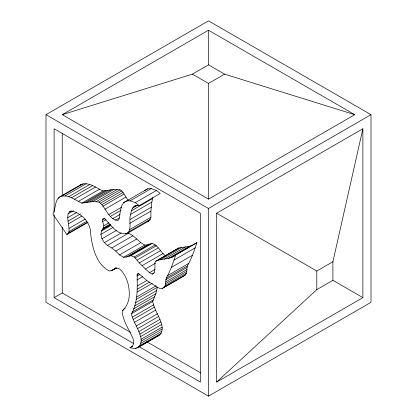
<?xml version="1.0" encoding="UTF-8"?>
<svg xmlns="http://www.w3.org/2000/svg" width="417" height="417" viewBox="0 0 417 417"><rect width="100%" height="100%" fill="white"/><g stroke="black" fill="none" stroke-linecap="round" stroke-linejoin="round"><path stroke-width="0.63" d="M165.711 255.991C160.535 252.509 158.434 245.206 152.096 243.465L130.969 255.663L126.445 257.018L123.625 257.253L119.559 254.907L115.754 251.081L111.751 247.964L107.357 245.431L104.417 242.631L101.941 238.774L100.883 234.417L101.529 230.924L103.38 228.026L103.869 225.743L102.603 221.703L102.603 219.827L103.213 218.44L104.313 218.273C110.614 224.414 117.24 236.048 127.597 233.259C132.278 228.297 128.394 220.322 130.683 214.322C131.11 210.778 132.314 206.623 136.02 205.273M127.597 233.259L148.723 221.062L150.177 219.41L150.902 217.34L150.902 211.111L151.809 202.125L152.93 197.58M128.499 200.452C125.199 197.314 124.193 191.987 120.039 189.829L113.935 189.386L103.035 190.923C96.207 187.989 88.925 181.541 81.075 184.517L59.949 196.715C54.283 200.723 55.993 208.651 52.938 214.15L66.871 234.521L68.06 233.416L69.014 231.586C69.472 225.623 66.902 219.769 68.096 213.843L69.498 211.826L71.166 210.861M69.498 211.826L70.9 211.07C80.762 212.091 91.01 222.954 90.562 233.155C92.167 246.874 95.957 264.029 109.249 270.993C113.674 270.769 116.901 265.316 121.144 270.445C127.581 277.435 129.901 287.918 129.145 297.191C128.483 302.179 126.434 307.001 122.676 310.446C121.456 312.677 122.869 315.21 123.349 317.446C125.517 325.083 130.193 331.604 133.138 338.885C133.695 341.398 133.987 344.239 132.21 346.355L129.963 347.747L135.171 348.628C150.282 342.779 132.08 322.888 131.543 313.72C138.194 301.58 137.229 287.709 137.167 274.454L137.891 273.406L139.518 274.344L147.769 281.173L158.945 288.1L160.519 288.533L162.489 288.356L183.616 276.158C187.874 274.365 186.336 269.335 187.415 265.89C191.565 258.597 194.275 250.601 196.887 242.658L173.592 256.147M137.11 348.044L158.236 335.847C162.432 333.866 162.745 328.387 161.692 324.431C159.482 316.493 154.431 309.617 152.669 301.522L155.859 293.724L157.282 287.224L136.156 299.422M362.884 297.634L332.902 280.323L332.902 261.746L362.884 128.749L216.626 213.191L216.626 382.076L362.884 297.634L362.884 128.749M162.489 288.356C166.748 286.562 165.21 281.532 166.289 278.087C170.438 270.795 173.149 262.799 175.76 254.855C170.178 259.984 162.025 258.087 155.76 261.224L154.931 262.731L154.931 268.736L154.405 271.941L153.607 273.536L152.111 274.115L149.51 272.614L145.418 269.033L139.33 262.892L134.211 257.018L130.969 255.663M123.562 202.735L147.67 188.807L151.235 188.609L156.495 190.449L160.227 193.436L139.101 205.633L135.369 202.646L130.109 200.806L126.544 201.004L123.562 202.735L121.602 205.925L120.466 210.356L119.09 218.998L117.886 220.536C107.94 219.29 106.153 206.962 98.912 202.026L92.809 201.583L81.909 203.121C75.081 200.186 67.799 193.738 59.949 196.715M216.626 382.076L316.811 289.612L332.902 280.323M80.168 185.32L81.075 184.517M171.366 257.482L196.887 242.658M144.689 190.538L147.67 188.807M45.99 114.675L208.5 20.85L371.01 114.675L371.01 302.325L208.5 396.15L45.99 302.325L45.99 114.675L208.5 208.5L371.01 114.675M62.242 114.675L208.5 30.232L354.758 114.675L208.5 199.118L62.242 114.675L192.409 74.143L208.5 64.854L224.591 74.143L354.758 114.675M192.409 74.143L208.5 83.431L224.591 74.143M62.097 195.948L83.223 183.751M58.135 198.315L59.245 197.674M65.12 195.87L86.246 183.673M68.56 196.72L89.686 184.523M71.437 197.778L92.564 185.581M74.507 199.185L95.634 186.988M78.344 201.401L99.47 189.203M81.909 203.121L103.035 190.923M84.531 202.751L105.657 190.553M86.877 202.422L108.003 190.225M68.096 213.843L73.658 210.637M89.91 201.99L111.037 189.792M92.809 201.583L113.935 189.386M67.658 217.664L76.556 212.529M95.936 201.807L117.062 189.61M98.912 202.026L120.039 189.829M68.096 221.067L80.325 214.004M100.7 203.058L121.827 190.861M68.466 223.809L81.81 216.105M101.962 204.638L123.088 192.44M102.806 206.269L123.932 194.072M69.014 228.396L85.136 219.087M104.928 209.23L126.054 197.032M69.014 231.586L86.804 221.312M68.06 233.416L87.518 222.183M66.871 234.521L87.997 222.324M130.109 200.806L151.235 188.609M108.769 214.599L121.555 207.218M102.603 219.827L104.823 218.539M110.317 216.465L120.883 210.366M135.369 202.646L156.495 190.449M102.603 221.703L105.939 219.775M112.809 218.633L120.033 214.458M132.502 208.198L138.058 204.987M103.869 225.743L108.873 222.85M131.345 210.835L152.471 198.638M115.446 220.155L119.335 217.909M103.38 228.026L110.052 224.174M102.764 228.99L110.547 224.497M102.379 229.59L110.719 224.773M101.529 230.924L110.979 225.467M130.683 214.322L151.809 202.125M100.883 234.417L113.116 227.354M130.167 219.431L151.293 207.233M101.941 238.774L116.395 230.429M129.776 223.309L150.902 211.111M104.417 242.631L121.097 233.004M129.776 229.538L150.902 217.34M129.051 231.607L150.177 219.41M125.413 233.953L126.523 233.311M107.357 245.431L128.483 233.233C134.936 235.803 138.626 242.105 144.751 245.055L147.571 244.821L152.096 243.465M111.751 247.964L132.877 235.767M115.754 251.081L136.88 238.884M119.559 254.907L140.685 242.71M123.625 257.253L144.751 245.055M54.116 215.141L54.116 297.634L62.242 292.942L130.401 332.297M126.445 257.018L147.571 244.821M129.223 256.022L150.349 243.825M134.211 257.018L155.338 244.821M114.774 268.527L115.884 267.886M113.945 269.21L116.171 267.923M111.104 270.894L113.33 269.611M114.44 268.97L116.108 268.006M112.71 270.232L116.598 267.985M135.223 257.935L156.349 245.738M137.115 260.041L158.241 247.844M139.33 262.892L160.456 250.695M142.072 265.655L163.198 253.458M155.76 261.224L178.862 247.943L189.167 246.379L192.492 245.285M157.735 260.14L178.862 247.943M160.482 259.723L181.609 247.526M145.418 269.033L155.426 263.252M137.167 274.454L138.835 273.495M164.329 259.139L185.456 246.942M136.958 276.023L139.737 274.422M168.041 258.576L189.167 246.379M149.51 272.614L155.072 269.408M136.958 279.963L142.515 276.758M174.03 260.083L195.156 247.886M152.111 274.115L154.337 272.833M137.308 285.973L146.758 280.516M171.366 267.406L192.492 255.209M137.308 289.163L149.541 282.101M137.308 291.978L152.32 283.315M167.728 275.554L188.854 263.356M166.289 278.087L187.415 265.89M165.773 279.765L186.899 267.568M136.693 296.982L156.151 285.749M165.773 281.829L186.899 269.632M165.773 283.518L186.899 271.321M123.953 309.013L125.069 308.372M165.278 285.41L186.404 273.213M135.41 302.836L156.537 290.639M122.676 310.446L123.792 309.805M164.147 287.25L185.273 275.053M134.733 305.922L155.859 293.724M133.513 308.898L154.639 296.701M132.236 312.02L153.362 299.823M131.543 313.72L152.669 301.522M132.476 317.061L153.602 304.863M133.247 319.37L154.373 307.173M134.561 322.273L155.687 310.076M136.255 326.005L157.381 313.808M137.474 328.7L158.601 316.503M138.793 331.604L159.919 319.406M139.789 334.116L160.915 321.919M140.565 336.628L161.692 324.431M141.066 339.287L162.192 327.09M141.066 341.163L162.192 328.966M129.963 347.747L132.742 346.141M140.738 343.389L161.864 331.192M139.94 345.584L161.066 333.386M135.171 348.628L136.286 347.986M138.673 347.033L159.8 334.835M216.626 213.191L316.811 271.034L332.902 261.746M133.794 206.561L137.417 205.341L139.101 205.633M147.628 221.411L148.723 221.062M157.266 336.138L158.236 335.847M146.742 341.726L200.817 372.949M54.116 297.634L133.544 343.493M139.179 346.746L200.374 382.076L200.374 213.191L54.116 128.749L54.116 211.893M127.644 232.431L128.483 233.233M316.811 271.034L316.811 289.612M208.5 30.232L208.5 64.854M208.5 83.431L208.5 199.118M208.5 208.5L208.5 396.15M62.242 133.117L62.242 195.464M62.242 227.307L62.242 292.942"/></g></svg>
